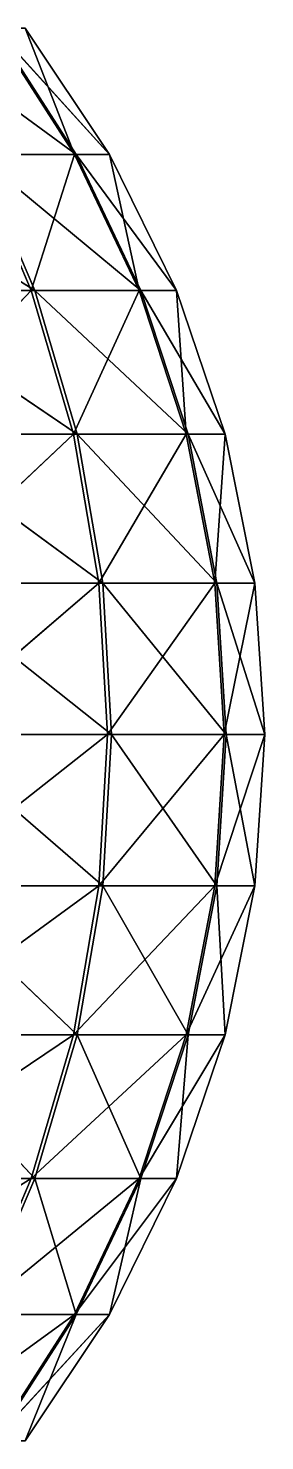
# Model space of a CAD drawing. Header units: metres. Extents: x -221 to 289, y -256 to 250.
# Drawn here: x 112.7 to 133.1, y -60.9 to 60.9 of the extents above; entities that cross this region are included whole.
import ezdxf

# ---------------------------------------------------------------- set-up
doc = ezdxf.new("R2010")
doc.units = ezdxf.units.M

msp = doc.modelspace()

# ---------------------------------------------------------------- linework, layer by layer
for p, q in [((101.91406, 60.876144, -721.9912), (116.8015, 49.999996, -739.29443)), ((109.63831, 60.876144, -782.21857), (116.651566, 49.999996, -784.1229)), ((109.77566, 60.876144, -741.1518), (119.67743, 49.999996, -761.7185)), ((109.77566, 60.876144, -741.1518), (116.8015, 49.999996, -739.29443)), ((112.410255, 60.876144, -761.6942), (116.651566, 49.999996, -784.1229)), ((112.410255, 60.876144, -761.6942), (119.67743, 49.999996, -761.7185)), ((94.51708, 49.999996, -700.3968), (113.23973, 38.26834, -715.50275)), ((107.93014, 49.999996, -804.9808), (116.651566, 49.999996, -784.1229)), ((107.93014, 49.999996, -804.9808), (112.93074, 38.26834, -807.8902)), ((116.8015, 49.999996, -739.29443), (108.21977, 49.999996, -718.3787)), ((108.21977, 49.999996, -718.3787), (122.394745, 38.26834, -737.81573)), ((108.21977, 49.999996, -718.3787), (113.23973, 38.26834, -715.50275)), ((116.651566, 49.999996, -784.1229), (112.93074, 38.26834, -807.8902)), ((116.651566, 49.999996, -784.1229), (119.67743, 49.999996, -761.7185)), ((116.651566, 49.999996, -784.1229), (122.2348, 38.26834, -785.639)), ((119.67743, 49.999996, -761.7185), (116.8015, 49.999996, -739.29443)), ((116.8015, 49.999996, -739.29443), (125.4628, 38.26834, -761.7379)), ((116.8015, 49.999996, -739.29443), (122.394745, 38.26834, -737.81573)), ((119.67743, 49.999996, -761.7185), (122.2348, 38.26834, -785.639)), ((119.67743, 49.999996, -761.7185), (125.4628, 38.26834, -761.7379)), ((98.18466, 38.26834, -826.97516), (112.93074, 38.26834, -807.8902)), ((113.23973, 38.26834, -715.50275), (98.62164, 38.26834, -696.3196)), ((98.62164, 38.26834, -696.3196), (116.888054, 25.881907, -713.41266)), ((112.93074, 38.26834, -807.8902), (101.14781, 25.881907, -829.95825)), ((112.93074, 38.26834, -807.8902), (122.2348, 38.26834, -785.639)), ((112.93074, 38.26834, -807.8902), (116.565, 25.881907, -810.0047)), ((122.394745, 38.26834, -737.81573), (113.23973, 38.26834, -715.50275)), ((113.23973, 38.26834, -715.50275), (126.459724, 25.881907, -736.7411)), ((113.23973, 38.26834, -715.50275), (116.888054, 25.881907, -713.41266)), ((122.2348, 38.26834, -785.639), (116.565, 25.881907, -810.0047)), ((122.2348, 38.26834, -785.639), (125.4628, 38.26834, -761.7379)), ((122.2348, 38.26834, -785.639), (126.2925, 25.881907, -786.7408)), ((125.4628, 38.26834, -761.7379), (122.394745, 38.26834, -737.81573)), ((122.394745, 38.26834, -737.81573), (129.66742, 25.881907, -761.75195)), ((122.394745, 38.26834, -737.81573), (126.459724, 25.881907, -736.7411)), ((125.4628, 38.26834, -761.7379), (126.2925, 25.881907, -786.7408)), ((125.4628, 38.26834, -761.7379), (129.66742, 25.881907, -761.75195)), ((101.14781, 25.881907, -829.95825), (116.565, 25.881907, -810.0047)), ((116.888054, 25.881907, -713.41266), (101.60469, 25.881907, -693.35645)), ((101.60469, 25.881907, -693.35645), (119.102325, 13.052625, -712.1441)), ((116.565, 25.881907, -810.0047), (102.946236, 13.052625, -831.76874)), ((116.565, 25.881907, -810.0047), (126.2925, 25.881907, -786.7408)), ((116.565, 25.881907, -810.0047), (118.770744, 13.052625, -811.288)), ((126.459724, 25.881907, -736.7411), (116.888054, 25.881907, -713.41266)), ((116.888054, 25.881907, -713.41266), (128.92688, 13.052625, -736.08887)), ((116.888054, 25.881907, -713.41266), (119.102325, 13.052625, -712.1441)), ((126.2925, 25.881907, -786.7408), (118.770744, 13.052625, -811.288)), ((126.2925, 25.881907, -786.7408), (129.66742, 25.881907, -761.75195)), ((126.2925, 25.881907, -786.7408), (128.75522, 13.052625, -787.40955)), ((129.66742, 25.881907, -761.75195), (126.459724, 25.881907, -736.7411)), ((126.459724, 25.881907, -736.7411), (132.2193, 13.052625, -761.7605)), ((126.459724, 25.881907, -736.7411), (128.92688, 13.052625, -736.08887)), ((129.66742, 25.881907, -761.75195), (128.75522, 13.052625, -787.40955)), ((129.66742, 25.881907, -761.75195), (132.2193, 13.052625, -761.7605)), ((102.946236, 13.052625, -831.76874), (118.770744, 13.052625, -811.288)), ((119.102325, 13.052625, -712.1441), (103.415184, 13.052625, -691.55804)), ((103.415184, 13.052625, -691.55804), (119.84465, -0.000004, -711.7188)), ((118.770744, 13.052625, -811.288), (103.54916, -0.000004, -832.3757)), ((118.770744, 13.052625, -811.288), (128.75522, 13.052625, -787.40955)), ((118.770744, 13.052625, -811.288), (119.5102, -0.000004, -811.71826)), ((128.92688, 13.052625, -736.08887), (119.102325, 13.052625, -712.1441)), ((119.102325, 13.052625, -712.1441), (129.75397, -0.000004, -735.8702)), ((119.102325, 13.052625, -712.1441), (119.84465, -0.000004, -711.7188)), ((128.75522, 13.052625, -787.40955), (119.5102, -0.000004, -811.71826)), ((128.75522, 13.052625, -787.40955), (132.2193, 13.052625, -761.7605)), ((128.75522, 13.052625, -787.40955), (129.58084, -0.000004, -787.6337)), ((132.2193, 13.052625, -761.7605), (128.92688, 13.052625, -736.08887)), ((128.92688, 13.052625, -736.08887), (133.0748, -0.000004, -761.76337)), ((128.92688, 13.052625, -736.08887), (129.75397, -0.000004, -735.8702)), ((132.2193, 13.052625, -761.7605), (129.58084, -0.000004, -787.6337)), ((132.2193, 13.052625, -761.7605), (133.0748, -0.000004, -761.76337)), ((119.5102, -0.000004, -811.71826), (102.946236, -13.052622, -831.76874)), ((103.54916, -0.000004, -832.3757), (119.5102, -0.000004, -811.71826)), ((119.84465, -0.000004, -711.7188), (104.02215, -0.000004, -690.9551)), ((104.02215, -0.000004, -690.9551), (119.10233, -13.052622, -712.1441)), ((119.5102, -0.000004, -811.71826), (118.77075, -13.052622, -811.288)), ((129.58084, -0.000004, -787.6337), (118.77075, -13.052622, -811.288)), ((119.84465, -0.000004, -711.7188), (119.10233, -13.052622, -712.1441)), ((119.5102, -0.000004, -811.71826), (129.58084, -0.000004, -787.6337)), ((129.75397, -0.000004, -735.8702), (119.84465, -0.000004, -711.7188)), ((119.84465, -0.000004, -711.7188), (128.92688, -13.052622, -736.08887)), ((129.58084, -0.000004, -787.6337), (128.75522, -13.052622, -787.40955)), ((133.0748, -0.000004, -761.76337), (128.75522, -13.052622, -787.40955)), ((129.75397, -0.000004, -735.8702), (128.92688, -13.052622, -736.08887)), ((129.58084, -0.000004, -787.6337), (133.0748, -0.000004, -761.76337)), ((133.0748, -0.000004, -761.76337), (129.75397, -0.000004, -735.8702)), ((129.75397, -0.000004, -735.8702), (132.2193, -13.052622, -761.7605)), ((133.0748, -0.000004, -761.76337), (132.2193, -13.052622, -761.7605)), ((118.77075, -13.052622, -811.288), (101.14781, -25.881905, -829.95825)), ((102.946236, -13.052622, -831.76874), (118.77075, -13.052622, -811.288)), ((119.10233, -13.052622, -712.1441), (103.415184, -13.052622, -691.55804)), ((103.415184, -13.052622, -691.55804), (116.888054, -25.881905, -713.41266)), ((118.77075, -13.052622, -811.288), (116.565, -25.881905, -810.0047)), ((128.75522, -13.052622, -787.40955), (116.565, -25.881905, -810.0047)), ((119.10233, -13.052622, -712.1441), (116.888054, -25.881905, -713.41266)), ((118.77075, -13.052622, -811.288), (128.75522, -13.052622, -787.40955)), ((128.92688, -13.052622, -736.08887), (119.10233, -13.052622, -712.1441)), ((119.10233, -13.052622, -712.1441), (126.459724, -25.881905, -736.7411)), ((128.75522, -13.052622, -787.40955), (126.2925, -25.881905, -786.7408)), ((132.2193, -13.052622, -761.7605), (126.2925, -25.881905, -786.7408)), ((128.92688, -13.052622, -736.08887), (126.459724, -25.881905, -736.7411)), ((128.75522, -13.052622, -787.40955), (132.2193, -13.052622, -761.7605)), ((132.2193, -13.052622, -761.7605), (128.92688, -13.052622, -736.08887)), ((128.92688, -13.052622, -736.08887), (129.66742, -25.881905, -761.75195)), ((132.2193, -13.052622, -761.7605), (129.66742, -25.881905, -761.75195)), ((116.565, -25.881905, -810.0047), (98.18466, -38.26834, -826.97516)), ((101.14781, -25.881905, -829.95825), (116.565, -25.881905, -810.0047)), ((116.888054, -25.881905, -713.41266), (101.60469, -25.881905, -693.35645)), ((101.60469, -25.881905, -693.35645), (113.23973, -38.26834, -715.50275)), ((116.565, -25.881905, -810.0047), (112.93074, -38.26834, -807.8902)), ((126.2925, -25.881905, -786.7408), (112.93074, -38.26834, -807.8902)), ((116.888054, -25.881905, -713.41266), (113.23973, -38.26834, -715.50275)), ((116.565, -25.881905, -810.0047), (126.2925, -25.881905, -786.7408)), ((126.459724, -25.881905, -736.7411), (116.888054, -25.881905, -713.41266)), ((116.888054, -25.881905, -713.41266), (122.39475, -38.26834, -737.81573)), ((126.2925, -25.881905, -786.7408), (122.23481, -38.26834, -785.639)), ((129.66742, -25.881905, -761.75195), (122.23481, -38.26834, -785.639)), ((126.459724, -25.881905, -736.7411), (122.39475, -38.26834, -737.81573)), ((129.66742, -25.881905, -761.75195), (125.46281, -38.26834, -761.7379)), ((126.459724, -25.881905, -736.7411), (125.46281, -38.26834, -761.7379)), ((126.2925, -25.881905, -786.7408), (129.66742, -25.881905, -761.75195)), ((129.66742, -25.881905, -761.75195), (126.459724, -25.881905, -736.7411)), ((112.93074, -38.26834, -807.8902), (94.10745, -50.000008, -822.8706)), ((98.18466, -38.26834, -826.97516), (112.93074, -38.26834, -807.8902)), ((113.23973, -38.26834, -715.50275), (98.62164, -38.26834, -696.3196)), ((112.93074, -38.26834, -807.8902), (107.93013, -50.000008, -804.9808)), ((122.23481, -38.26834, -785.639), (107.93013, -50.000008, -804.9808)), ((113.23973, -38.26834, -715.50275), (108.21977, -50.000008, -718.3787)), ((112.93074, -38.26834, -807.8902), (122.23481, -38.26834, -785.639)), ((122.39475, -38.26834, -737.81573), (113.23973, -38.26834, -715.50275)), ((113.23973, -38.26834, -715.50275), (116.80149, -50.000008, -739.29443)), ((122.23481, -38.26834, -785.639), (116.65156, -50.000008, -784.1229)), ((125.46281, -38.26834, -761.7379), (116.65156, -50.000008, -784.1229)), ((122.39475, -38.26834, -737.81573), (116.80149, -50.000008, -739.29443)), ((125.46281, -38.26834, -761.7379), (119.67742, -50.000008, -761.7185)), ((122.39475, -38.26834, -737.81573), (119.67742, -50.000008, -761.7185)), ((122.23481, -38.26834, -785.639), (125.46281, -38.26834, -761.7379)), ((125.46281, -38.26834, -761.7379), (122.39475, -38.26834, -737.81573)), ((116.65156, -50.000008, -784.1229), (101.648735, -60.876144, -801.3261)), ((107.93013, -50.000008, -804.9808), (116.65156, -50.000008, -784.1229)), ((116.80149, -50.000008, -739.29443), (108.21977, -50.000008, -718.3787)), ((116.65156, -50.000008, -784.1229), (109.63831, -60.876144, -782.21857)), ((119.67742, -50.000008, -761.7185), (109.63831, -60.876144, -782.21857)), ((116.80149, -50.000008, -739.29443), (109.77566, -60.876144, -741.1518)), ((119.67742, -50.000008, -761.7185), (112.410255, -60.876144, -761.6942)), ((116.80149, -50.000008, -739.29443), (112.410255, -60.876144, -761.6942)), ((116.65156, -50.000008, -784.1229), (119.67742, -50.000008, -761.7185)), ((119.67742, -50.000008, -761.7185), (116.80149, -50.000008, -739.29443))]:
    msp.add_line(p, q)
for points in [[(116.8015, 49.999996, -739.29443), (109.77566, 60.876144, -741.1518), (101.91406, 60.876144, -721.9912), (101.91416, 60.876244, -721.9911)], [(116.651566, 49.999996, -784.1229), (109.63831, 60.876144, -782.21857), (112.410255, 60.876144, -761.6942), (112.410355, 60.876244, -761.6941)], [(119.67743, 49.999996, -761.7185), (112.410255, 60.876144, -761.6942), (109.77566, 60.876144, -741.1518), (109.77576, 60.876244, -741.1517)], [(116.8015, 49.999996, -739.29443), (101.91406, 60.876144, -721.9912), (108.21977, 49.999996, -718.3787), (108.21987, 50.000095, -718.3786)], [(107.93014, 49.999996, -804.9808), (109.63831, 60.876144, -782.21857), (116.651566, 49.999996, -784.1229), (116.651665, 50.000095, -784.1228)], [(119.67743, 49.999996, -761.7185), (109.77566, 60.876144, -741.1518), (116.8015, 49.999996, -739.29443), (116.8016, 50.000095, -739.2943)], [(116.651566, 49.999996, -784.1229), (112.410255, 60.876144, -761.6942), (119.67743, 49.999996, -761.7185), (119.67753, 50.000095, -761.7184)], [(113.23973, 38.26834, -715.50275), (108.21977, 49.999996, -718.3787), (94.51708, 49.999996, -700.3968), (94.51718, 50.000095, -700.39667)], [(113.23973, 38.26834, -715.50275), (94.51708, 49.999996, -700.3968), (98.62164, 38.26834, -696.3196), (98.62174, 38.26844, -696.31946)], [(98.18466, 38.26834, -826.97516), (107.93014, 49.999996, -804.9808), (112.93074, 38.26834, -807.8902), (112.93084, 38.26844, -807.8901)], [(112.93074, 38.26834, -807.8902), (107.93014, 49.999996, -804.9808), (116.651566, 49.999996, -784.1229), (116.651665, 50.000095, -784.1228)], [(122.394745, 38.26834, -737.81573), (116.8015, 49.999996, -739.29443), (108.21977, 49.999996, -718.3787), (108.21987, 50.000095, -718.3786)], [(122.394745, 38.26834, -737.81573), (108.21977, 49.999996, -718.3787), (113.23973, 38.26834, -715.50275), (113.23983, 38.26844, -715.5026)], [(112.93074, 38.26834, -807.8902), (116.651566, 49.999996, -784.1229), (122.2348, 38.26834, -785.639), (122.2349, 38.26844, -785.63885)], [(122.2348, 38.26834, -785.639), (116.651566, 49.999996, -784.1229), (119.67743, 49.999996, -761.7185), (119.67753, 50.000095, -761.7184)], [(125.4628, 38.26834, -761.7379), (119.67743, 49.999996, -761.7185), (116.8015, 49.999996, -739.29443), (116.8016, 50.000095, -739.2943)], [(125.4628, 38.26834, -761.7379), (116.8015, 49.999996, -739.29443), (122.394745, 38.26834, -737.81573), (122.394844, 38.26844, -737.8156)], [(122.2348, 38.26834, -785.639), (119.67743, 49.999996, -761.7185), (125.4628, 38.26834, -761.7379), (125.4629, 38.26844, -761.7378)], [(101.14781, 25.881907, -829.95825), (98.18466, 38.26834, -826.97516), (112.93074, 38.26834, -807.8902), (112.93084, 38.26844, -807.8901)], [(116.888054, 25.881907, -713.41266), (113.23973, 38.26834, -715.50275), (98.62164, 38.26834, -696.3196), (98.62174, 38.26844, -696.31946)], [(116.888054, 25.881907, -713.41266), (98.62164, 38.26834, -696.3196), (101.60469, 25.881907, -693.35645), (101.60479, 25.882006, -693.3563)], [(101.14781, 25.881907, -829.95825), (112.93074, 38.26834, -807.8902), (116.565, 25.881907, -810.0047), (116.5651, 25.882006, -810.0046)], [(116.565, 25.881907, -810.0047), (112.93074, 38.26834, -807.8902), (122.2348, 38.26834, -785.639), (122.2349, 38.26844, -785.63885)], [(126.459724, 25.881907, -736.7411), (122.394745, 38.26834, -737.81573), (113.23973, 38.26834, -715.50275), (113.23983, 38.26844, -715.5026)], [(126.459724, 25.881907, -736.7411), (113.23973, 38.26834, -715.50275), (116.888054, 25.881907, -713.41266), (116.88815, 25.882006, -713.41254)], [(116.565, 25.881907, -810.0047), (122.2348, 38.26834, -785.639), (126.2925, 25.881907, -786.7408), (126.2926, 25.882006, -786.74066)], [(126.2925, 25.881907, -786.7408), (122.2348, 38.26834, -785.639), (125.4628, 38.26834, -761.7379), (125.4629, 38.26844, -761.7378)], [(129.66742, 25.881907, -761.75195), (125.4628, 38.26834, -761.7379), (122.394745, 38.26834, -737.81573), (122.394844, 38.26844, -737.8156)], [(129.66742, 25.881907, -761.75195), (122.394745, 38.26834, -737.81573), (126.459724, 25.881907, -736.7411), (126.45982, 25.882006, -736.74097)], [(126.2925, 25.881907, -786.7408), (125.4628, 38.26834, -761.7379), (129.66742, 25.881907, -761.75195), (129.66753, 25.882006, -761.75183)], [(102.946236, 13.052625, -831.76874), (101.14781, 25.881907, -829.95825), (116.565, 25.881907, -810.0047), (116.5651, 25.882006, -810.0046)], [(119.102325, 13.052625, -712.1441), (116.888054, 25.881907, -713.41266), (101.60469, 25.881907, -693.35645), (101.60479, 25.882006, -693.3563)], [(119.102325, 13.052625, -712.1441), (101.60469, 25.881907, -693.35645), (103.415184, 13.052625, -691.55804), (103.41528, 13.052725, -691.5579)], [(102.946236, 13.052625, -831.76874), (116.565, 25.881907, -810.0047), (118.770744, 13.052625, -811.288), (118.77084, 13.052725, -811.2879)], [(118.770744, 13.052625, -811.288), (116.565, 25.881907, -810.0047), (126.2925, 25.881907, -786.7408), (126.2926, 25.882006, -786.74066)], [(128.92688, 13.052625, -736.08887), (126.459724, 25.881907, -736.7411), (116.888054, 25.881907, -713.41266), (116.88815, 25.882006, -713.41254)], [(128.92688, 13.052625, -736.08887), (116.888054, 25.881907, -713.41266), (119.102325, 13.052625, -712.1441), (119.102425, 13.052725, -712.144)], [(118.770744, 13.052625, -811.288), (126.2925, 25.881907, -786.7408), (128.75522, 13.052625, -787.40955), (128.75533, 13.052725, -787.4094)], [(128.75522, 13.052625, -787.40955), (126.2925, 25.881907, -786.7408), (129.66742, 25.881907, -761.75195), (129.66753, 25.882006, -761.75183)], [(132.2193, 13.052625, -761.7605), (129.66742, 25.881907, -761.75195), (126.459724, 25.881907, -736.7411), (126.45982, 25.882006, -736.74097)], [(132.2193, 13.052625, -761.7605), (126.459724, 25.881907, -736.7411), (128.92688, 13.052625, -736.08887), (128.92699, 13.052725, -736.08875)], [(128.75522, 13.052625, -787.40955), (129.66742, 25.881907, -761.75195), (132.2193, 13.052625, -761.7605), (132.2194, 13.052725, -761.7604)], [(103.54916, -0.000004, -832.3757), (102.946236, 13.052625, -831.76874), (118.770744, 13.052625, -811.288), (118.77084, 13.052725, -811.2879)], [(119.84465, -0.000004, -711.7188), (119.102325, 13.052625, -712.1441), (103.415184, 13.052625, -691.55804), (103.41528, 13.052725, -691.5579)], [(119.84465, -0.000004, -711.7188), (103.415184, 13.052625, -691.55804), (104.02215, -0.000004, -690.9551), (104.02225, 0.000096, -690.95496)], [(103.54916, -0.000004, -832.3757), (118.770744, 13.052625, -811.288), (119.5102, -0.000004, -811.71826), (119.5103, 0.000096, -811.71814)], [(119.5102, -0.000004, -811.71826), (118.770744, 13.052625, -811.288), (128.75522, 13.052625, -787.40955), (128.75533, 13.052725, -787.4094)], [(129.75397, -0.000004, -735.8702), (128.92688, 13.052625, -736.08887), (119.102325, 13.052625, -712.1441), (119.102425, 13.052725, -712.144)], [(129.75397, -0.000004, -735.8702), (119.102325, 13.052625, -712.1441), (119.84465, -0.000004, -711.7188), (119.84475, 0.000096, -711.7187)], [(119.5102, -0.000004, -811.71826), (128.75522, 13.052625, -787.40955), (129.58084, -0.000004, -787.6337), (129.58095, 0.000096, -787.6336)], [(129.58084, -0.000004, -787.6337), (128.75522, 13.052625, -787.40955), (132.2193, 13.052625, -761.7605), (132.2194, 13.052725, -761.7604)], [(133.0748, -0.000004, -761.76337), (132.2193, 13.052625, -761.7605), (128.92688, 13.052625, -736.08887), (128.92699, 13.052725, -736.08875)], [(133.0748, -0.000004, -761.76337), (128.92688, 13.052625, -736.08887), (129.75397, -0.000004, -735.8702), (129.75407, 0.000096, -735.87006)], [(129.58084, -0.000004, -787.6337), (132.2193, 13.052625, -761.7605), (133.0748, -0.000004, -761.76337), (133.0749, 0.000096, -761.76324)], [(102.946236, -13.052622, -831.76874), (103.54916, -0.000004, -832.3757), (119.5102, -0.000004, -811.71826), (119.5103, 0.000096, -811.71814)], [(119.10233, -13.052622, -712.1441), (119.84465, -0.000004, -711.7188), (104.02215, -0.000004, -690.9551), (104.02225, 0.000096, -690.95496)], [(118.77075, -13.052622, -811.288), (119.5102, -0.000004, -811.71826), (129.58084, -0.000004, -787.6337), (129.58095, 0.000096, -787.6336)], [(128.92688, -13.052622, -736.08887), (129.75397, -0.000004, -735.8702), (119.84465, -0.000004, -711.7188), (119.84475, 0.000096, -711.7187)], [(128.75522, -13.052622, -787.40955), (129.58084, -0.000004, -787.6337), (133.0748, -0.000004, -761.76337), (133.0749, 0.000096, -761.76324)], [(132.2193, -13.052622, -761.7605), (133.0748, -0.000004, -761.76337), (129.75397, -0.000004, -735.8702), (129.75407, 0.000096, -735.87006)], [(102.946236, -13.052622, -831.76874), (119.5102, -0.000004, -811.71826), (118.77075, -13.052622, -811.288), (118.77085, -13.052522, -811.2879)], [(119.10233, -13.052622, -712.1441), (104.02215, -0.000004, -690.9551), (103.415184, -13.052622, -691.55804), (103.41528, -13.052522, -691.5579)], [(118.77075, -13.052622, -811.288), (129.58084, -0.000004, -787.6337), (128.75522, -13.052622, -787.40955), (128.75533, -13.052522, -787.4094)], [(128.92688, -13.052622, -736.08887), (119.84465, -0.000004, -711.7188), (119.10233, -13.052622, -712.1441), (119.10243, -13.052522, -712.144)], [(128.75522, -13.052622, -787.40955), (133.0748, -0.000004, -761.76337), (132.2193, -13.052622, -761.7605), (132.2194, -13.052522, -761.7604)], [(132.2193, -13.052622, -761.7605), (129.75397, -0.000004, -735.8702), (128.92688, -13.052622, -736.08887), (128.92699, -13.052522, -736.08875)], [(101.14781, -25.881905, -829.95825), (102.946236, -13.052622, -831.76874), (118.77075, -13.052622, -811.288), (118.77085, -13.052522, -811.2879)], [(101.14781, -25.881905, -829.95825), (118.77075, -13.052622, -811.288), (116.565, -25.881905, -810.0047), (116.5651, -25.881805, -810.0046)], [(116.888054, -25.881905, -713.41266), (103.415184, -13.052622, -691.55804), (101.60469, -25.881905, -693.35645), (101.60479, -25.881805, -693.3563)], [(116.888054, -25.881905, -713.41266), (119.10233, -13.052622, -712.1441), (103.415184, -13.052622, -691.55804), (103.41528, -13.052522, -691.5579)], [(116.565, -25.881905, -810.0047), (118.77075, -13.052622, -811.288), (128.75522, -13.052622, -787.40955), (128.75533, -13.052522, -787.4094)], [(116.565, -25.881905, -810.0047), (128.75522, -13.052622, -787.40955), (126.2925, -25.881905, -786.7408), (126.2926, -25.881805, -786.74066)], [(126.459724, -25.881905, -736.7411), (119.10233, -13.052622, -712.1441), (116.888054, -25.881905, -713.41266), (116.88815, -25.881805, -713.41254)], [(126.459724, -25.881905, -736.7411), (128.92688, -13.052622, -736.08887), (119.10233, -13.052622, -712.1441), (119.10243, -13.052522, -712.144)], [(126.2925, -25.881905, -786.7408), (128.75522, -13.052622, -787.40955), (132.2193, -13.052622, -761.7605), (132.2194, -13.052522, -761.7604)], [(126.2925, -25.881905, -786.7408), (132.2193, -13.052622, -761.7605), (129.66742, -25.881905, -761.75195), (129.66753, -25.881805, -761.75183)], [(129.66742, -25.881905, -761.75195), (128.92688, -13.052622, -736.08887), (126.459724, -25.881905, -736.7411), (126.45982, -25.881805, -736.74097)], [(129.66742, -25.881905, -761.75195), (132.2193, -13.052622, -761.7605), (128.92688, -13.052622, -736.08887), (128.92699, -13.052522, -736.08875)], [(98.18466, -38.26834, -826.97516), (101.14781, -25.881905, -829.95825), (116.565, -25.881905, -810.0047), (116.5651, -25.881805, -810.0046)], [(98.18466, -38.26834, -826.97516), (116.565, -25.881905, -810.0047), (112.93074, -38.26834, -807.8902), (112.93084, -38.26824, -807.8901)], [(113.23973, -38.26834, -715.50275), (101.60469, -25.881905, -693.35645), (98.62164, -38.26834, -696.3196), (98.62174, -38.26824, -696.31946)], [(113.23973, -38.26834, -715.50275), (116.888054, -25.881905, -713.41266), (101.60469, -25.881905, -693.35645), (101.60479, -25.881805, -693.3563)], [(112.93074, -38.26834, -807.8902), (116.565, -25.881905, -810.0047), (126.2925, -25.881905, -786.7408), (126.2926, -25.881805, -786.74066)], [(112.93074, -38.26834, -807.8902), (126.2925, -25.881905, -786.7408), (122.23481, -38.26834, -785.639), (122.23491, -38.26824, -785.63885)], [(122.39475, -38.26834, -737.81573), (116.888054, -25.881905, -713.41266), (113.23973, -38.26834, -715.50275), (113.23983, -38.26824, -715.5026)], [(122.39475, -38.26834, -737.81573), (126.459724, -25.881905, -736.7411), (116.888054, -25.881905, -713.41266), (116.88815, -25.881805, -713.41254)], [(122.23481, -38.26834, -785.639), (126.2925, -25.881905, -786.7408), (129.66742, -25.881905, -761.75195), (129.66753, -25.881805, -761.75183)], [(122.23481, -38.26834, -785.639), (129.66742, -25.881905, -761.75195), (125.46281, -38.26834, -761.7379), (125.462906, -38.26824, -761.7378)], [(125.46281, -38.26834, -761.7379), (126.459724, -25.881905, -736.7411), (122.39475, -38.26834, -737.81573), (122.39485, -38.26824, -737.8156)], [(125.46281, -38.26834, -761.7379), (129.66742, -25.881905, -761.75195), (126.459724, -25.881905, -736.7411), (126.45982, -25.881805, -736.74097)], [(94.10745, -50.000008, -822.8706), (98.18466, -38.26834, -826.97516), (112.93074, -38.26834, -807.8902), (112.93084, -38.26824, -807.8901)], [(94.10745, -50.000008, -822.8706), (112.93074, -38.26834, -807.8902), (107.93013, -50.000008, -804.9808), (107.93023, -49.99991, -804.98065)], [(108.21977, -50.000008, -718.3787), (113.23973, -38.26834, -715.50275), (98.62164, -38.26834, -696.3196), (98.62174, -38.26824, -696.31946)], [(107.93013, -50.000008, -804.9808), (112.93074, -38.26834, -807.8902), (122.23481, -38.26834, -785.639), (122.23491, -38.26824, -785.63885)], [(107.93013, -50.000008, -804.9808), (122.23481, -38.26834, -785.639), (116.65156, -50.000008, -784.1229), (116.65166, -49.99991, -784.1228)], [(116.80149, -50.000008, -739.29443), (113.23973, -38.26834, -715.50275), (108.21977, -50.000008, -718.3787), (108.21987, -49.99991, -718.3786)], [(116.80149, -50.000008, -739.29443), (122.39475, -38.26834, -737.81573), (113.23973, -38.26834, -715.50275), (113.23983, -38.26824, -715.5026)], [(116.65156, -50.000008, -784.1229), (122.23481, -38.26834, -785.639), (125.46281, -38.26834, -761.7379), (125.462906, -38.26824, -761.7378)], [(116.65156, -50.000008, -784.1229), (125.46281, -38.26834, -761.7379), (119.67742, -50.000008, -761.7185), (119.67752, -49.99991, -761.7184)], [(119.67742, -50.000008, -761.7185), (122.39475, -38.26834, -737.81573), (116.80149, -50.000008, -739.29443), (116.80159, -49.99991, -739.2943)], [(119.67742, -50.000008, -761.7185), (125.46281, -38.26834, -761.7379), (122.39475, -38.26834, -737.81573), (122.39485, -38.26824, -737.8156)], [(101.648735, -60.876144, -801.3261), (107.93013, -50.000008, -804.9808), (116.65156, -50.000008, -784.1229), (116.65166, -49.99991, -784.1228)], [(101.648735, -60.876144, -801.3261), (116.65156, -50.000008, -784.1229), (109.63831, -60.876144, -782.21857), (109.63841, -60.876045, -782.21844)], [(109.77566, -60.876144, -741.1518), (116.80149, -50.000008, -739.29443), (108.21977, -50.000008, -718.3787), (108.21987, -49.99991, -718.3786)], [(109.63831, -60.876144, -782.21857), (116.65156, -50.000008, -784.1229), (119.67742, -50.000008, -761.7185), (119.67752, -49.99991, -761.7184)], [(109.63831, -60.876144, -782.21857), (119.67742, -50.000008, -761.7185), (112.410255, -60.876144, -761.6942), (112.410355, -60.876045, -761.6941)], [(112.410255, -60.876144, -761.6942), (116.80149, -50.000008, -739.29443), (109.77566, -60.876144, -741.1518), (109.77576, -60.876045, -741.1517)], [(112.410255, -60.876144, -761.6942), (119.67742, -50.000008, -761.7185), (116.80149, -50.000008, -739.29443), (116.80159, -49.99991, -739.2943)]]:
    msp.add_3dface(points)

doc.saveas('drawing.dxf')
